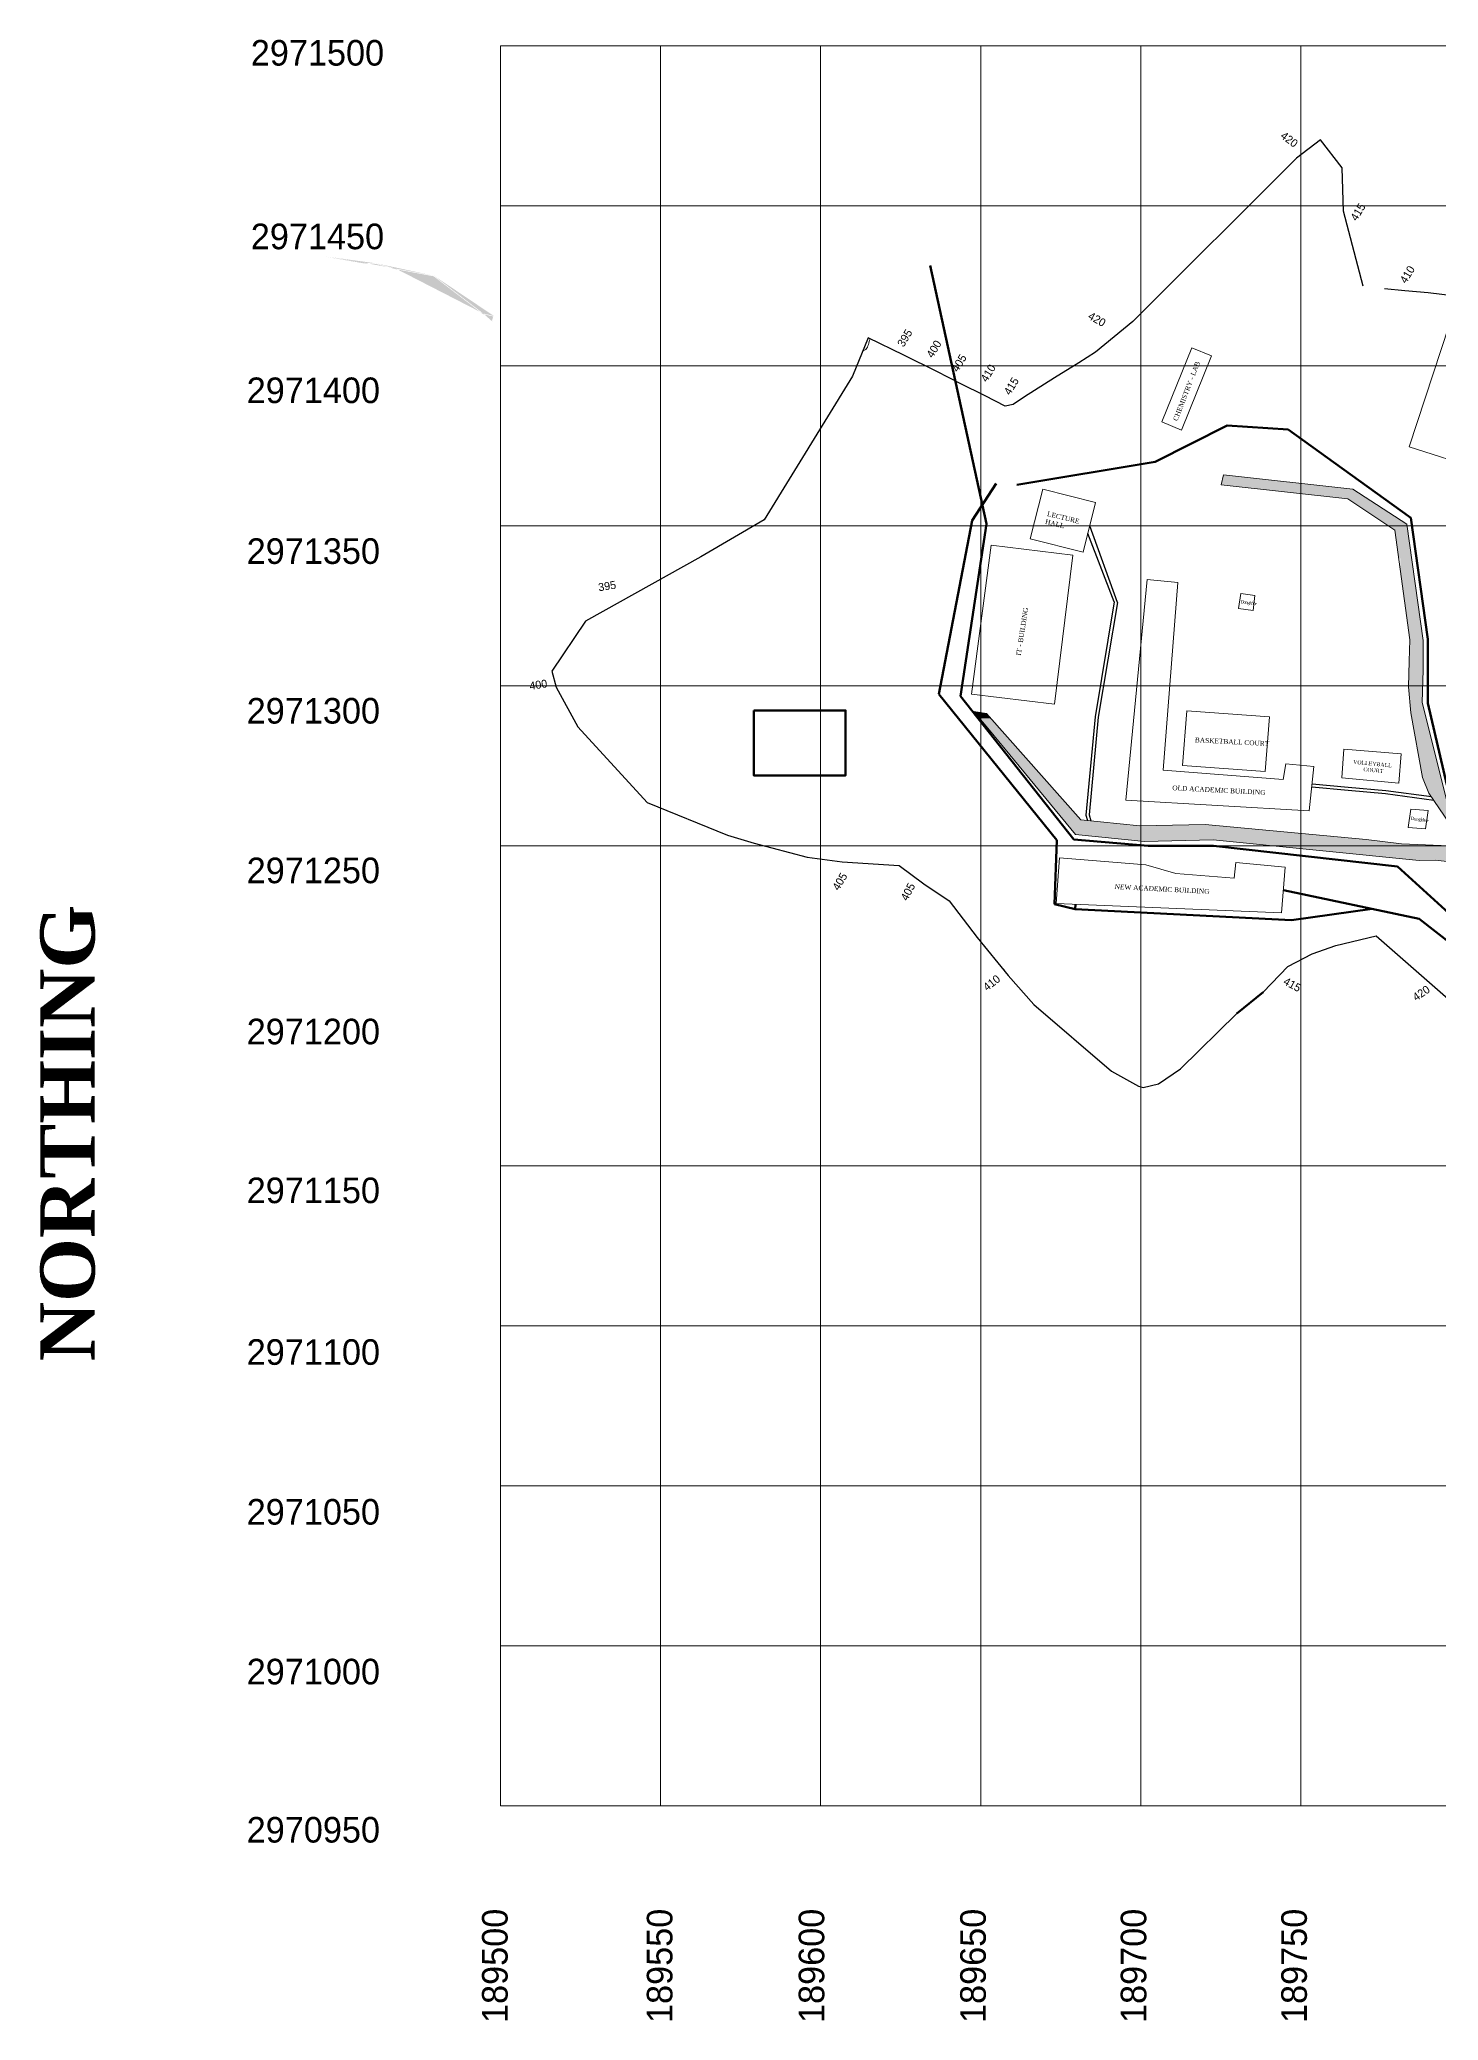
# Model space of a CAD drawing. Header units: metres. Extents: x 189356 to 379389, y 2970835 to 5942067.
# Drawn here: x 189356 to 189793, y 2970883 to 2971502 of the extents above; entities that cross this region are included whole.
import ezdxf

# ---------------------------------------------------------------- set-up
doc = ezdxf.new("R2010")
doc.units = ezdxf.units.M
doc.layers.add('Boundary line', color=7, linetype='Continuous', lineweight=30)
for name, color, linetype in [('building line', 250, 'Continuous'), ('CONTOUR', 255, 'Continuous'), ('Drain line', 250, 'Continuous'), ('footh path', 27, 'Continuous'), ('Grid', 250, 'Continuous'), ('Road line', 7, 'Continuous'), ('Sport Courts', 30, 'Continuous'), ('text', 7, 'Continuous')]:
    doc.layers.add(name, color=color, linetype=linetype)

msp = doc.modelspace()

# ---------------------------------------------------------------- hatches: boundary and pattern name
at = {"layer": 'Boundary line', "lineweight": 120}
h = msp.add_hatch(color=24, dxfattribs=at)
h.dxf.hatch_style = 1
edge = h.paths.add_edge_path()
edge.add_line((189457.35, 2971431.97), (189444.71, 2971434.16))
edge.add_line((189457.37, 2971432.17), (189447.14, 2971433.91))
edge.add_line((189461.27, 2971431.96), (189457.37, 2971432.17))
edge.add_line((189461.23, 2971431.76), (189457.35, 2971431.97))
edge.add_line((189467.25, 2971430.36), (189461.27, 2971431.96))
edge.add_line((189467.21, 2971430.17), (189461.23, 2971431.76))
edge.add_line((189479.21, 2971428.12), (189467.25, 2971430.36))
edge.add_line((189479.13, 2971427.93), (189467.21, 2971430.17))
edge.add_line((189494.59, 2971416.32), (189479.21, 2971428.12))
edge.add_line((189494.5, 2971416.14), (189479.13, 2971427.93))
edge.add_line((189497.95, 2971415.53), (189494.59, 2971416.32))
edge.add_line((189497.7, 2971415.39), (189494.5, 2971416.14))
edge.add_line((189497.27, 2971413.84), (189497.7, 2971415.39))
edge.add_line((189497.46, 2971413.79), (189497.95, 2971415.53))
edge.add_line((189497.46, 2971413.79), (189497.27, 2971413.84))
at = {"layer": 'footh path'}
h = msp.add_hatch(color=252, dxfattribs=at)
h.dxf.hatch_style = 1
h.paths.add_polyline_path([(190059.75, 2971183.81), (190062.72, 2971183.6), (190063.52, 2971189.87), (190060.52, 2971189.87)])
h.paths.add_polyline_path([(190081.06, 2971236.41), (190083.39, 2971238.35), (190085.7, 2971239.87), (190081.06, 2971239.87)])
h.paths.add_polyline_path([(189983.34, 2971340.92), (189983.85, 2971339.87), (189987.45, 2971339.87), (189986.51, 2971341.77), (189983.6, 2971350.17), (189981.06, 2971357.63), (189981.06, 2971347.41)])
h.paths.add_polyline_path([(189980.55, 2971348.86), (189981.06, 2971347.41), (189981.06, 2971357.63), (189979.62, 2971361.85), (189976.5, 2971371.43), (189968.18, 2971383.64), (189957.94, 2971389.15), (189950.74, 2971389.87), (189941.37, 2971389.87), (189931.06, 2971351.41), (189931.06, 2971339.87), (189932.3, 2971339.87), (189933.77, 2971346.32), (189944.82, 2971387.94), (189957.86, 2971386.31), (189966.8, 2971381.84), (189973.57, 2971370.37), (189976.92, 2971361.07)])
h.paths.add_polyline_path([(189931.06, 2971334.43), (189932.3, 2971339.87), (189931.06, 2971339.87)])
h.paths.add_polyline_path([(189928.29, 2971339.87), (189931.06, 2971339.87), (189931.06, 2971351.41), (189929.32, 2971344.92)])
h.paths.add_polyline_path([(189919.87, 2971302.2), (189917.07, 2971289.87), (189920.31, 2971289.87), (189922.78, 2971301.15), (189928.61, 2971323.64), (189931.06, 2971334.43), (189931.06, 2971339.87), (189928.29, 2971339.87), (189925.18, 2971324.61)])
h.paths.add_polyline_path([(189909.13, 2971256.75), (189900.1, 2971260.2), (189881.06, 2971259.49), (189881.06, 2971254.99), (189882.23, 2971255.33), (189908.67, 2971250.78), (189924.7, 2971239.87), (189931.06, 2971239.87), (189931.06, 2971240.08), (189925.2, 2971244.25), (189914.95, 2971253.63), (189916.76, 2971273.63), (189920.31, 2971289.87), (189917.07, 2971289.87), (189913.77, 2971275.36)])
h.paths.add_polyline_path([(189948.25, 2971220.84), (189969.86, 2971201.48), (189981.06, 2971190.81), (189981.06, 2971196.29), (189942.78, 2971231.75), (189940.74, 2971233.2), (189940.25, 2971233.55), (189939.77, 2971233.89), (189931.36, 2971239.87), (189931.06, 2971239.87), (189931.06, 2971235.28)])
h.paths.add_polyline_path([(189929.43, 2971236.65), (189931.06, 2971235.28), (189931.06, 2971239.87), (189924.7, 2971239.87)])
h.paths.add_polyline_path([(190031.06, 2971143.16), (190031.06, 2971152.17), (190030.37, 2971152.91), (190010.35, 2971169.15), (189987.99, 2971189.87), (189982.04, 2971189.87)])
h.paths.add_polyline_path([(189981.06, 2971190.81), (189982.04, 2971189.87), (189987.99, 2971189.87), (189981.06, 2971196.29)])
h.paths.add_polyline_path([(190031.06, 2971143.16), (190034.51, 2971139.87), (190042.64, 2971139.87), (190031.06, 2971152.17)])
h.paths.add_polyline_path([(190052.82, 2971097.89), (190045.94, 2971108.91), (190031.15, 2971113.05), (190031.06, 2971113), (190031.06, 2971107.3), (190042.5, 2971104.92), (190049.4, 2971096.85), (190053.92, 2971089.87), (190063.61, 2971089.87), (190060.13, 2971098.87), (190056.35, 2971110.01), (190050.92, 2971131.08), (190042.64, 2971139.87), (190034.51, 2971139.87), (190047.43, 2971127.57)])
h.paths.add_polyline_path([(189984.56, 2971096.93), (190005.44, 2971096.45), (189994.95, 2971090.5), (189993.44, 2971089.87), (189998.2, 2971089.87), (190006.22, 2971093.56), (190030.87, 2971107.34), (190031.06, 2971107.3), (190031.06, 2971113), (190021.54, 2971107.2), (190012.66, 2971101.98), (190005.75, 2971099.96), (189984.96, 2971100.56), (189981.06, 2971102.47), (189981.06, 2971098.49)])
h.paths.add_polyline_path([(189981.06, 2971098.49), (189981.06, 2971102.47), (189968.63, 2971108.54), (189966.65, 2971104.9)])
h.paths.add_polyline_path([(189952.45, 2971072.47), (189957.82, 2971071.41), (189975.55, 2971079.52), (189981.06, 2971082.02), (189981.06, 2971084.73), (189977.34, 2971083.18)])
h.paths.add_polyline_path([(189981.06, 2971082.02), (189983.94, 2971083.32), (189998.2, 2971089.87), (189993.44, 2971089.87), (189981.06, 2971084.73)])
h.paths.add_polyline_path([(189832.43, 2971248.33), (189831.06, 2971248.39), (189831.06, 2971243.59), (189850.86, 2971246.32), (189881.06, 2971254.99), (189881.06, 2971259.49), (189879.67, 2971259.44), (189852.91, 2971251.34)])
h.paths.add_polyline_path([(189781.06, 2971245.99), (189786.95, 2971245.4), (189792.04, 2971245.5), (189799.23, 2971244.7), (189830.92, 2971243.57), (189831.06, 2971243.59), (189831.06, 2971248.39), (189819.93, 2971248.9), (189819.66, 2971248.91), (189819.48, 2971248.92), (189812.83, 2971249.23), (189795.69, 2971263.61), (189789.11, 2971289.87), (189784.69, 2971289.87), (189788.07, 2971271.39), (189790.05, 2971266.4), (189801.37, 2971249.75), (189781.43, 2971250.66), (189781.06, 2971250.71)])
h.paths.add_polyline_path([(189783.91, 2971307.68), (189783.69, 2971299.71), (189784.37, 2971291.6), (189784.69, 2971289.87), (189789.11, 2971289.87), (189787.88, 2971294.75), (189788.2, 2971304.95), (189788.21, 2971314.16), (189784.62, 2971339.87), (189781.06, 2971339.87), (189781.06, 2971336.37), (189784.03, 2971314.37)])
h.paths.add_polyline_path([(189781.06, 2971339.87), (189784.62, 2971339.87), (189783.14, 2971350.48), (189781.06, 2971351.83)])
h.paths.add_polyline_path([(189764.71, 2971358.42), (189779.42, 2971348.58), (189780.59, 2971339.87), (189781.06, 2971339.87), (189781.06, 2971351.83), (189766.28, 2971361.41), (189731.06, 2971365.34), (189731.06, 2971362.17)])
h.paths.add_polyline_path([(189725.17, 2971362.83), (189731.06, 2971362.17), (189731.06, 2971365.34), (189725.82, 2971365.93)])
h.paths.add_polyline_path([(189731.06, 2971250.99), (189781.06, 2971245.99), (189781.06, 2971250.71), (189770.42, 2971251.99), (189731.06, 2971255.62)])
h.paths.add_polyline_path([(189681.06, 2971253.36), (189701.21, 2971251.34), (189722.59, 2971251.84), (189731.06, 2971250.99), (189731.06, 2971255.62), (189720.08, 2971256.64), (189699.67, 2971256.24), (189681.26, 2971258.07), (189681.06, 2971258.29)])
h.paths.add_polyline_path([(189679.57, 2971253.51), (189681.06, 2971253.36), (189681.06, 2971258.29), (189653.06, 2971289.87), (189649.65, 2971289.87), (189652.8, 2971286.18)])
h = msp.add_hatch(color=252, dxfattribs=at)
h.dxf.hatch_style = 1
h.paths.add_polyline_path([(189647.85, 2971291.98), (189649.65, 2971289.87), (189653.06, 2971289.87), (189651.78, 2971291.33)])

# ---------------------------------------------------------------- linework, layer by layer
at = {"layer": 'Boundary line'}
for p, q in [((189748.66, 2971464.86), (189697.56, 2971413.85)), ((189756.15, 2971470.59), (189748.66, 2971464.86)), ((189762.98, 2971461.87), (189756.15, 2971470.59)), ((189763.35, 2971448.32), (189762.98, 2971461.87)), ((189769.48, 2971424.87), (189763.35, 2971448.32)), ((189782.54, 2971423.36), (189776.11, 2971423.99)), ((189789.75, 2971422.79), (189782.54, 2971423.36)), ((189797.55, 2971421.85), (189789.75, 2971422.79)), ((189697.56, 2971413.85), (189685.86, 2971404.21)), ((189614.83, 2971408.71), (189609.96, 2971396.77)), ((189626.01, 2971403.34), (189614.83, 2971408.71)), ((189636.29, 2971398.24), (189626.01, 2971403.34)), ((189685.86, 2971404.21), (189680.7, 2971400.88)), ((189609.96, 2971396.77), (189582.39, 2971351.83)), ((189643.56, 2971394.44), (189636.29, 2971398.24)), ((189680.7, 2971400.88), (189673.07, 2971396.2)), ((189651.42, 2971390.62), (189643.56, 2971394.44)), ((189657.69, 2971387.38), (189651.42, 2971390.62)), ((189673.07, 2971396.2), (189663.71, 2971390.24)), ((189660.14, 2971387.9), (189657.69, 2971387.38)), ((189663.71, 2971390.24), (189660.14, 2971387.9)), ((189582.39, 2971351.83), (189562.56, 2971340.28)), ((189562.56, 2971340.28), (189526.49, 2971320.23)), ((189526.49, 2971320.23), (189515.97, 2971304.61)), ((189515.97, 2971304.61), (189517.39, 2971299.53)), ((189517.39, 2971299.53), (189524.18, 2971287.15)), ((189524.18, 2971287.15), (189545.8, 2971263.56)), ((189545.8, 2971263.56), (189570.87, 2971253.32)), ((189570.87, 2971253.32), (189579.23, 2971250.87)), ((189579.23, 2971250.87), (189595.81, 2971246.44)), ((189595.81, 2971246.44), (189606.74, 2971244.95)), ((189606.74, 2971244.95), (189624.58, 2971243.9)), ((189624.58, 2971243.9), (189632.23, 2971238.11)), ((189632.23, 2971238.11), (189640.11, 2971232.81)), ((189640.11, 2971232.81), (189648.92, 2971221.31)), ((189648.92, 2971221.31), (189658.6, 2971209.47)), ((189753.57, 2971216.29), (189761, 2971218.87)), ((189761, 2971218.87), (189773.59, 2971221.84)), ((189773.59, 2971221.84), (189805.23, 2971194.18)), ((189738.25, 2971204.27), (189745.96, 2971212.27)), ((189745.96, 2971212.27), (189753.57, 2971216.29)), ((189658.6, 2971209.47), (189666.59, 2971200.43)), ((189666.59, 2971200.43), (189690.85, 2971179.55)), ((189712.44, 2971180.29), (189730.04, 2971197.59)), ((189705.52, 2971175.68), (189712.44, 2971180.29)), ((189690.85, 2971179.55), (189699.3, 2971174.92)), ((189699.3, 2971174.92), (189700.77, 2971174.49)), ((189700.77, 2971174.49), (189705.52, 2971175.68))]:
    msp.add_line(p, q, dxfattribs=at)
at = {"layer": 'building line', "lineweight": 0}
for p, q in [((189796.41, 2971412.65), (189783.9, 2971374.69)), ((189706.57, 2971382.42), (189715.95, 2971405.63)), ((189712.77, 2971379.87), (189722.15, 2971403.08)), ((189715.95, 2971405.63), (189722.15, 2971403.08)), ((189706.57, 2971382.42), (189712.77, 2971379.87)), ((189783.9, 2971374.69), (189810.12, 2971366.21)), ((189669.39, 2971361.43), (189665.45, 2971345.93)), ((189685.9, 2971357.29), (189669.39, 2971361.43)), ((189685.9, 2971357.29), (189682.01, 2971341.77)), ((189647.11, 2971297.34), (189653.29, 2971343.98)), ((189653.29, 2971343.98), (189678.83, 2971340.78)), ((189682.01, 2971341.77), (189665.45, 2971345.93)), ((189673.04, 2971294.28), (189678.83, 2971340.78)), ((189695.34, 2971264.25), (189701.98, 2971333.17)), ((189701.98, 2971333.17), (189711.64, 2971332.29)), ((189711.64, 2971332.29), (189706.97, 2971273.59)), ((189731.29, 2971328.83), (189730.56, 2971324.11)), ((189730.56, 2971324.11), (189731.29, 2971328.83)), ((189735.7, 2971328.16), (189731.29, 2971328.83)), ((189731.29, 2971328.83), (189735.7, 2971328.16)), ((189735.1, 2971323.56), (189730.56, 2971324.11)), ((189735.1, 2971323.56), (189735.7, 2971328.16)), ((189735.7, 2971328.16), (189735.1, 2971323.56)), ((189647.11, 2971297.34), (189673.04, 2971294.28)), ((189706.97, 2971273.59), (189744.48, 2971270.76)), ((189744.48, 2971270.76), (189745.36, 2971275.57)), ((189745.36, 2971275.57), (189754.09, 2971274.73)), ((189754.09, 2971274.73), (189752.67, 2971260.89)), ((189752.67, 2971260.89), (189695.34, 2971264.25)), ((189783.6, 2971255.71), (189784.37, 2971261.45)), ((189784.37, 2971261.45), (189789.76, 2971261.02)), ((189788.99, 2971255.28), (189789.76, 2971261.02)), ((189783.6, 2971255.71), (189788.99, 2971255.28)), ((189674.64, 2971246.25), (189673.55, 2971231.97)), ((189701.59, 2971244.09), (189674.64, 2971246.25)), ((189710.96, 2971241.31), (189701.59, 2971244.09)), ((189729.73, 2971244.82), (189729.17, 2971239.93)), ((189745.11, 2971243.33), (189729.73, 2971244.82)), ((189745.11, 2971243.33), (189744.02, 2971229.05)), ((189729.17, 2971239.93), (189710.96, 2971241.31)), ((189744.02, 2971229.05), (189673.55, 2971231.97))]:
    msp.add_line(p, q, dxfattribs=at)
at = {"layer": 'CONTOUR', "color": 72, "linetype": 'Continuous', "lineweight": 0}
msp.add_open_spline([(189615.45, 2971408.41), (189615.45, 2971408.41), (189615.39, 2971408.28), (189614.96, 2971407.05), (189614.76, 2971405.06), (189613.36, 2971404.72), (189613.17, 2971404.65), (189613.17, 2971404.65)], degree=3, knots=[1.357461, 1.357461, 1.357461, 1.357461, 1.357934, 1.784784, 5.319599, 5.916401, 5.916734, 5.916734, 5.916734, 5.916734], dxfattribs=at)
at = {"layer": 'CONTOUR', "color": 4, "linetype": 'Continuous', "lineweight": 0}
msp.add_open_spline([(189630.7, 2971239.27), (189630.69, 2971239.28), (189630.68, 2971239.28), (189630.67, 2971239.29)], degree=3, dxfattribs=at)
at = {"layer": 'CONTOUR', "color": 72, "linetype": 'Continuous', "lineweight": 0}
msp.add_open_spline([(189649.07, 2971221.13), (189649.06, 2971221.19), (189649.05, 2971221.24), (189649.05, 2971221.3)], degree=3, dxfattribs=at)
at = {"layer": 'CONTOUR', "color": 4, "linetype": 'Continuous', "lineweight": 0}
msp.add_open_spline([(189657.45, 2971210.88), (189657.38, 2971211.1), (189657.32, 2971211.43), (189657.01, 2971211.49), (189656.97, 2971211.47), (189656.97, 2971211.47)], degree=3, knots=[345.7746065, 345.7746065, 345.7746065, 345.7746065, 346.4075648, 346.5577504, 346.5588201, 346.5588201, 346.5588201, 346.5588201], dxfattribs=at)
at = {"layer": 'Drain line', "color": 4, "lineweight": 100}
for p, q in [((189651.86, 2971350.62), (189634.24, 2971431.32)), ((189727.01, 2971381.33), (189704.54, 2971369.98)), ((189746.09, 2971380.03), (189727.01, 2971381.33)), ((189768.03, 2971364.22), (189746.09, 2971380.03)), ((189704.54, 2971369.98), (189661.25, 2971362.77)), ((189784.41, 2971352.47), (189768.03, 2971364.22)), ((189643.69, 2971296.72), (189651.86, 2971350.62)), ((189789.74, 2971314.55), (189784.41, 2971352.47)), ((189789.74, 2971294.56), (189789.74, 2971314.55)), ((189679.12, 2971251.95), (189643.69, 2971296.72)), ((189795.64, 2971269.04), (189789.74, 2971294.56)), ((189702.29, 2971250), (189679.12, 2971251.95)), ((189722.77, 2971250), (189702.29, 2971250)), ((189780.21, 2971243.56), (189722.77, 2971250)), ((189796.29, 2971228.91), (189780.21, 2971243.56)), ((189787.04, 2971227.21), (189744.56, 2971236.19)), ((189679.55, 2971230.18), (189679.62, 2971231.72)), ((189747.14, 2971226.77), (189679.55, 2971230.18)), ((189772.31, 2971230.32), (189747.14, 2971226.77)), ((189822.82, 2971199.11), (189787.04, 2971227.21))]:
    msp.add_line(p, q, dxfattribs=at)
at = {"layer": 'Drain line', "color": 141, "lineweight": 100, "true_color": 0xadddf7}
for p, q in [((189647.34, 2971351.67), (189654.87, 2971363.25)), ((189636.9, 2971297.4), (189647.34, 2971351.67)), ((189673.83, 2971251.72), (189636.9, 2971297.4)), ((189673.03, 2971231.76), (189673.83, 2971251.72)), ((189679.55, 2971230.18), (189673.03, 2971231.76))]:
    msp.add_line(p, q, dxfattribs=at)
at = {"layer": 'Drain line', "color": 0, "lineweight": 120}
msp.add_line((189730.04, 2971197.59), (189738.25, 2971204.27), dxfattribs=at)
at = {"layer": 'Drain line', "lineweight": 120}
msp.add_line((189449.98, 2970987.75), (189449.98, 2970987.75), dxfattribs=at)
msp.add_line((189449.98, 2970987.75), (189449.98, 2970987.75), dxfattribs=at)
at = {"layer": 'Drain line', "lineweight": 100}
msp.add_lwpolyline([(189579.1, 2971292.29), (189607.78, 2971292.29), (189607.78, 2971271.99), (189579.1, 2971271.99)], close=True, dxfattribs=at)
at = {"layer": 'footh path'}
for p, q in [((189691.72, 2971326.19), (189683.46, 2971347.54)), ((189692.7, 2971326.02), (189684.08, 2971350.01)), ((189691.72, 2971326.19), (189685.76, 2971290.34)), ((189692.7, 2971326.02), (189686.74, 2971290.18)), ((189685.75, 2971290.31), (189682.88, 2971259.61)), ((189686.75, 2971290.21), (189683.89, 2971259.69)), ((189764.76, 2971267.25), (189753.43, 2971268.3)), ((189764.85, 2971268.25), (189753.54, 2971269.3)), ((189776.49, 2971266.21), (189764.76, 2971267.25)), ((189776.57, 2971267.21), (189764.85, 2971268.25)), ((189790.82, 2971265.27), (189776.6, 2971267.21)), ((189791.58, 2971264.16), (189776.46, 2971266.22)), ((189682.88, 2971259.61), (189683.32, 2971257.86)), ((189683.89, 2971259.69), (189684.38, 2971257.76))]:
    msp.add_line(p, q, dxfattribs=at)
at = {"layer": 'Grid', "lineweight": 0}
for p, q in [((189500, 2971500), (189500, 2970950)), ((190250, 2971500), (189500, 2971500)), ((189550, 2971500), (189550, 2970950)), ((189600, 2971500), (189600, 2970950)), ((189650, 2971500), (189650, 2970950)), ((189700, 2971500), (189700, 2970950)), ((189750, 2971500), (189750, 2970950)), ((190250, 2971450), (189500, 2971450)), ((190250, 2971400), (189500, 2971400)), ((190250, 2971350), (189500, 2971350)), ((190250, 2971300), (189500, 2971300)), ((190250, 2971250), (189500, 2971250)), ((190250, 2971150), (189500, 2971150)), ((190250, 2971100), (189500, 2971100)), ((190250, 2971050), (189500, 2971050)), ((190250, 2971000), (189500, 2971000)), ((190250, 2970950), (189500, 2970950))]:
    msp.add_line(p, q, dxfattribs=at)
at = {"layer": 'Road line', "lineweight": 0}
for p, q in [((189725.17, 2971362.83), (189725.82, 2971365.93)), ((189725.82, 2971365.93), (189766.28, 2971361.41)), ((189764.71, 2971358.42), (189725.17, 2971362.83)), ((189766.28, 2971361.41), (189783.14, 2971350.48)), ((189779.42, 2971348.58), (189764.71, 2971358.42)), ((189784.03, 2971314.37), (189779.42, 2971348.58)), ((189783.14, 2971350.48), (189788.21, 2971314.16)), ((189783.91, 2971307.68), (189784.03, 2971314.37)), ((189788.21, 2971314.16), (189788.2, 2971304.95)), ((189783.69, 2971299.71), (189783.91, 2971307.68)), ((189788.2, 2971304.95), (189787.88, 2971294.75)), ((189784.37, 2971291.6), (189783.69, 2971299.71)), ((189652.8, 2971286.18), (189647.85, 2971291.98)), ((189647.85, 2971291.98), (189651.78, 2971291.33)), ((189788.07, 2971271.39), (189784.37, 2971291.6)), ((189787.88, 2971294.75), (189795.69, 2971263.61)), ((189681.26, 2971258.07), (189651.78, 2971291.33)), ((189679.57, 2971253.51), (189652.8, 2971286.18)), ((189790.05, 2971266.4), (189788.07, 2971271.39)), ((189801.37, 2971249.75), (189790.05, 2971266.4)), ((189699.67, 2971256.24), (189681.26, 2971258.07)), ((189720.08, 2971256.64), (189699.67, 2971256.24)), ((189770.42, 2971251.99), (189720.08, 2971256.64)), ((189679.57, 2971253.51), (189701.21, 2971251.34)), ((189701.21, 2971251.34), (189722.59, 2971251.84)), ((189722.59, 2971251.84), (189786.95, 2971245.4)), ((189781.43, 2971250.66), (189770.42, 2971251.99)), ((189801.37, 2971249.75), (189781.43, 2971250.66)), ((189786.95, 2971245.4), (189792.04, 2971245.5)), ((189792.04, 2971245.5), (189799.23, 2971244.7))]:
    msp.add_line(p, q, dxfattribs=at)
at = {"layer": 'Sport Courts', "lineweight": 0}
for p, q in [((189714.45, 2971292.13), (189713.03, 2971275.1)), ((189740.28, 2971290.25), (189714.45, 2971292.13)), ((189740.28, 2971290.25), (189738.85, 2971273.22)), ((189763.43, 2971280.22), (189762.82, 2971271.22)), ((189781.41, 2971278.71), (189763.43, 2971280.22)), ((189738.85, 2971273.22), (189713.03, 2971275.1)), ((189780.66, 2971269.62), (189781.41, 2971278.71)), ((189762.82, 2971271.22), (189780.66, 2971269.62))]:
    msp.add_line(p, q, dxfattribs=at)
at = {"layer": 'Sport Courts', "lineweight": 120}
msp.add_line((189500, 2970989.87), (189500, 2970989.87), dxfattribs=at)

# ---------------------------------------------------------------- texts
at = {"lineweight": 0, "char_height": 2.5, "attachment_point": 1}
for s, insert, rotation in [('420', (189744.94, 2971473.38), 323.11453), ('415', (189765.33, 2971446.3), 58.67632), ('410', (189780.75, 2971426.77), 58.67632), ('420', (189684.53, 2971416.98), 330.27777), ('395', (189623.77, 2971406.94), 58.67632), ('400', (189632.87, 2971403.5), 58.67632), ('405', (189640.72, 2971399.11), 58.67632), ('410', (189649.81, 2971395.98), 58.67632), ('415', (189657.03, 2971391.9), 58.67632), ('395', (189530.34, 2971331.97), 9.09907), ('400', (189508.84, 2971301.14), 9.09907), ('405', (189603.49, 2971237.09), 59.25829), ('405', (189624.87, 2971233.75), 62.64216), ('410', (189650.46, 2971206.45), 38.10505), ('415', (189745.51, 2971209.09), 331.38323), ('420', (189784.62, 2971203.41), 34.6753)]:
    msp.add_mtext_dynamic_manual_height_columns(s, width=7.9787, gutter_width=12.5, heights=[3.03], dxfattribs=dict(at, insert=insert, rotation=rotation))
at = {"layer": 'text'}
for s, p in [('2971500', (189421.97, 2971493.77)), ('2971450', (189421.97, 2971436.4)), ('2971400', (189420.69, 2971388.32)), ('2971350', (189420.69, 2971338.08)), ('2971300', (189420.69, 2971288.19)), ('2971250', (189420.69, 2971238.31)), ('2971200', (189420.69, 2971187.98)), ('2971150', (189420.69, 2971138.35)), ('2971100', (189420.69, 2971087.84)), ('2971050', (189420.69, 2971037.91)), ('2971000', (189420.69, 2970988)), ('2970950', (189420.69, 2970938.57))]:
    msp.add_text(s, height=8, dxfattribs=at).set_placement(p)
for s, p in [('189500', (189502.21, 2970882.2)), ('189550', (189553.69, 2970882.2)), ('189600', (189601.14, 2970882.2)), ('189650', (189651.6, 2970882.2)), ('189700', (189701.75, 2970882.2)), ('189750', (189751.91, 2970882.2))]:
    msp.add_text(s, height=8, rotation=90, dxfattribs=at).set_placement(p)
at = {"layer": 'text', "attachment_point": 1}
for s, width, heights, insert, char_height, rotation in [('{\\fTimes New Roman|b0|i0|c0|p18;CHEMISTRY - LAB}', 21.6498, [0], (189710.05, 2971383.12), 1.5, 68.83738), ('{\\fTimes New Roman|b0|i0|c0|p18;LECTURE\\PHALL}', 12.4597, [0], (189671, 2971354.53), 1.5, 346.01993), ('{\\fTimes New Roman|b0|i0|c0|p18;IT - BUILDING}', 16.1238, [0], (189661.04, 2971309.59), 1.5, 81.12448), ('{\\fTimes New Roman|b0|i0|c0|p18;\\W0.8;\\T0.8;Dungkhor}', 4.2227, [0], (189731.27, 2971326.83), 1, 352.52562), ('{\\fTimes New Roman|b0|i0|c0|p18;BASKETBALL COURT}', 23.3193, [0], (189716.98, 2971283.86), 1.5, 357.05505), ('{\\fTimes New Roman|b0|i0|c0|p18;   VOLLEYBALL    ^ICOURT}', 13.692, [5.06], (189765.05, 2971276.97), 1.2, 354.52469), ('{\\fTimes New Roman|b0|i0|c0|p18;OLD ACADEMIC BUILDING}', 31.5249, [0], (189709.91, 2971268.89), 1.5, 357.05505), ('{\\fTimes New Roman|b0|i0|c0|p18;\\W0.8;\\T0.95;Dungkhor}', 16.1238, [0], (189784.47, 2971259.12), 1, 352.52562), ('{\\fTimes New Roman|b0|i0|c0|p18;NEW ACADEMIC BUILDING}', 30.7274, [0], (189691.91, 2971238.01), 1.5, 357.05505), ('{\\fTimes New Roman|b1|i0|c0|p18;NORTHING}', 101.5228, [5.41], (189356.19, 2971088.94), 17, 90)]:
    msp.add_mtext_dynamic_manual_height_columns(s, width=width, gutter_width=34.93, heights=heights, dxfattribs=dict(at, insert=insert, char_height=char_height, rotation=rotation))

doc.saveas('drawing.dxf')
